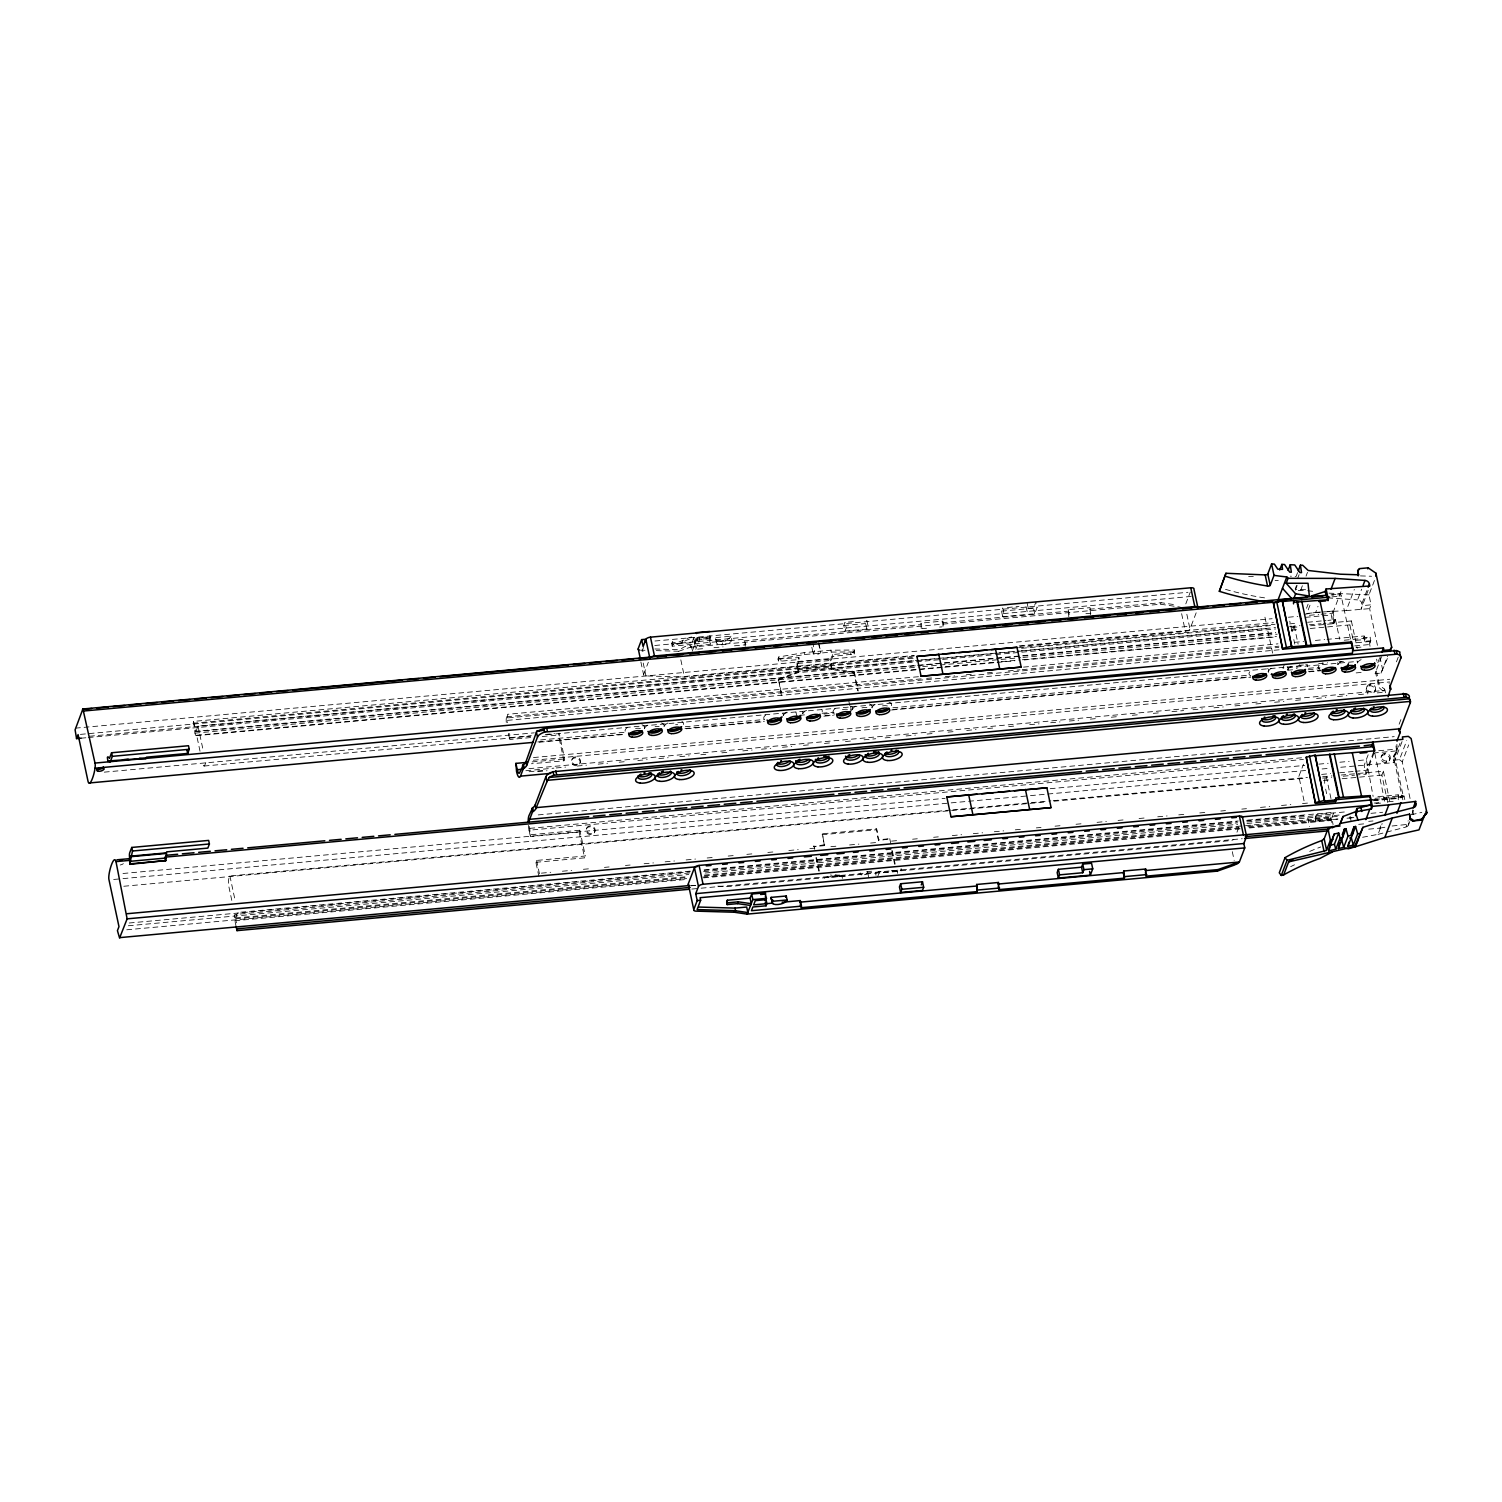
<?xml version="1.0" encoding="UTF-8"?>
<svg xmlns="http://www.w3.org/2000/svg" width="1502" height="1502" viewBox="0 0 1502 1502"><rect width="100%" height="100%" fill="white"/><g stroke="black" fill="none" stroke-linecap="round" stroke-linejoin="round"><path stroke-width="0.75" stroke-dasharray="5 3.75" d="M690.169 871.122L237.691 912.484L235.57 918.097L236.452 922.829M918.473 676.707L507.582 714.295L507.3 722.706M1340.91 591.694L1332.668 613.492L1333.945 623.649L1310.589 625.771M1370.951 640.753L1364.454 641.354L1363.703 637.787L1370.199 637.186L1370.725 644.433L1354.391 645.935M1247.599 820.148L1333.907 812.263L1331.767 818.027L1333.081 824.579M1408.463 824.973L1409.777 821.556M200.029 751.244L196.631 735.248A4.713 1.145 84.8 0 1 194.96 733.145L193.551 721.392L914.267 655.492M195.917 731.568L198.001 726.086L918.698 660.204M205.774 762.64L204.76 765.344A6.271 1.521 84.8 0 1 202.47 762.678M950.616 810.047L229.9 875.948L228.867 878.632A6.271 1.521 84.8 0 0 228.961 887.062L231.871 900.787M506.287 722.406A6.271 1.521 84.8 0 1 506.625 716.792L507.582 714.295M530.619 737.576L509.741 739.491L509.572 733.558M563.963 760.782L558.481 735.041L559.195 733.183L564.677 758.923L563.963 760.782L531.464 763.748M531.107 834.699L579.847 830.231L579.134 832.089L530.394 836.558L529.755 828.353A6.721 1.633 84.8 0 1 529.417 826.363M538.918 876.567L535.876 862.298L536.59 860.439L585.329 855.99L579.847 830.231M643.494 647.456L642.086 651.173L646.611 651.305M643.682 674.379L648.32 662.251M535.876 862.298L584.616 857.849L585.329 855.99M671.657 643.626L672.352 641.842C679.655 646.498 696.121 628.362 695.633 642.33L672.896 644.414L672.201 646.198L694.957 644.114C695.426 630.164 678.979 648.301 671.657 643.626L672.201 646.198M656.243 650.629L678.81 651.267C680.387 647.963 693.004 641.354 691.859 649.371M682.077 642.668L682.772 640.885M678.81 651.267L690.282 647.212L694.262 636.792M702.617 648.714L695.802 649.333L694.619 643.795L696.027 640.096L709.226 638.876L710.033 636.773L696.834 637.975L698.017 643.532L699.65 639.27L698.862 635.571M692.234 651.211L694.957 644.114M695.633 642.33L697.21 638.237L696.027 632.68M695.802 649.333L697.21 645.635L696.027 640.096M697.21 645.635L710.408 644.433L711.216 642.312L709.695 634.595M745.217 646.367L744.654 639.214L694.619 643.795M777.998 659.021L798.933 657.594L799.327 659.491L781.171 661.143L778.393 660.899L777.998 659.021L778.787 656.956L804.152 652.638L830.831 650.197L854.619 650.028L854.225 653.971L832.915 656.412L831.395 660.392A4.149 0.995 84.8 0 0 831.451 665.949L831.62 669.517L853.925 673.121L857.68 690.826M778.393 660.899L778.787 656.956M781.397 695.539L778.468 679.073L798.407 671.601L797.862 669.028A4.149 0.995 84.8 0 1 797.806 663.452L799.327 659.491M778.092 680.049L798.031 672.577L797.487 670.005A6.271 1.521 84.8 0 1 797.412 661.575L798.933 657.594M798.031 672.577L798.407 671.601M831.62 669.517L831.075 666.944A6.271 1.521 84.8 0 1 830.981 658.496L832.502 654.534L850.658 652.863L853.831 652.075L854.619 650.028M866.804 629.094L865.621 623.555L866.842 620.382L868.025 625.921L866.804 629.094L844.969 631.103L843.786 625.545L845.006 622.372L855.915 621.377M844.969 631.103L846.189 627.93L845.006 622.372M853.925 673.121L854.3 672.145L831.995 668.521M824.767 844.668L813.558 846.64L824.391 845.645L822.439 833.779L876.605 828.822L878.557 840.707L889.766 838.736L878.933 839.712M824.391 845.645L822.439 833.779M921.195 628.399L921.008 623.105L942.787 621.115L943.969 626.672L939.614 627.066M835.206 874.727L841.89 875.816L841.514 876.793L830.362 874.99M942.974 626.409L942.787 621.115M878.557 840.707L876.605 828.822M879.459 871.254L875.103 873.732L881.073 871.479M877.525 877.074L879.045 873.113L897.182 871.442L900.355 870.653L901.144 868.607L901.557 870.484L888.583 870.578M1002.698 616.684L1001.534 611.126L1002.735 607.953L1003.918 613.492L1002.698 616.684L1034.709 613.755L1037.093 607.484L1035.911 601.927L1033.526 608.197L1034.709 613.755M1027.086 602.734L1028.269 608.291L1027.086 611.389L1025.904 605.832M1068.804 616.778L1068.222 609.643L1090.001 607.653L1091.184 613.21L1082.473 613.999M1090.565 614.787L1090.001 607.653M690.282 647.212L1160.52 604.217L1161.102 602.696L1176.216 604.912M1185.791 603.879L1190.297 592.07M1019.952 646.348L1185.36 631.234A4.037 1.727 -12 0 0 1189.978 629.019L1196.381 612.272M1297.559 572.656L1296.132 576.411L1290.425 576.186M1297.653 578.439L1299.099 574.665M1295.156 589.084L1296.526 585.536M1297.165 585.48L1295.156 590.718L1305.369 590.474M1300.826 590.004L1302.365 585.742M1306.045 576.13L1307.491 572.356M1292.133 631.347L1294.217 625.865L1289.561 626.296M1284.435 664.335L1282.933 668.24L1357.677 661.406M1306.533 608.272L1308.092 604.179M1309.988 605.212L1306.834 613.454L1319.789 612.272M1304.205 614.374L1315.696 612.384L1318.005 606.301M1236.972 832.202L1239.375 825.931M1332.762 610.995L1334.583 619.8L1333.081 623.705L1331.241 614.994L1332.725 611.089L1321.929 612.065M1333.945 623.649L1335.485 619.631L1327.824 620.42M1315.696 612.384L1346.224 610.601L1354.316 589.441M1374.443 580.504L1368.96 594.848L1371.082 604.837L1362.427 605.625L1361.957 603.466A4.487 3.905 20.9 0 0 1357.545 599.899L1361.638 589.178M1352.814 638.557L1349.904 624.87L1351.387 620.946L1323.356 623.518M1361.957 603.466L1367.533 588.859M1368.172 590.286L1360.962 609.437L1362.464 605.513M1298.854 776.384L1303.492 764.218M1377.447 645.316L1369.636 608.629L1371.082 604.837M1363.703 637.787L1364.398 635.947L1327.055 639.364M1364.454 641.354L1364.398 635.947M1370.031 646.292A6.271 1.521 84.8 0 1 1369.937 637.862L1370.199 637.186M1337.982 819.041L1315.47 821.087L1314.926 818.459L1316.409 814.553L1346.768 811.775M1315.47 821.087L1316.409 814.553M1366.369 688.292L1366.97 686.733M1377.803 662.739L1379.418 658.514M1369.786 685.776L1370.368 684.217M1381.54 656.712L1375.081 673.647L1381.033 673.103L1387.66 657.82M1381.033 673.103L1387.51 656.167M1374.856 691.183L1375.457 689.625M1377.221 692.891L1384.224 692.253L1378.761 687.315L1379.474 685.456L1376.076 669.517M1383.962 691.033L1384.675 689.174L1379.474 685.456M1396.447 661.856L1398.944 655.341M1368.172 754.774L1364.135 765.363L1365.994 774.112L1356.869 774.957M1373.635 751.939L1366.613 770.282L1355.367 771.315M1365.994 774.112L1374.874 750.85M1381.051 757.215L1381.652 755.675M1384.45 754.699L1385.051 753.159M1400.915 719.552L1398.418 726.104A11.209 4.806 -12 0 0 1398.268 726.63M1386.139 762.622L1386.722 761.082M1387.717 802.5L1381.878 775.088L1383.38 771.164L1341.324 775.013M1389.538 760.106L1390.139 758.566M1402.906 799.834A6.271 1.521 84.8 0 1 1402.248 797.618L1393.499 756.595L1397.423 749.029A6.721 1.633 84.8 0 1 1396.86 743.922M1340.76 767.259L1394.025 762.622L1393.499 760.181L1399.977 743.265M1393.499 756.595L1397.667 750.249M1394.025 762.622L1402.098 741.462M1393.499 760.181L1399.47 759.637L1406.736 740.599M1410.059 798.482L1402.248 761.814L1408.707 744.879M1368.697 829.16L1379.925 828.128L1381.54 823.903M1362.614 837.271L1378.029 834.361L1382.159 823.547M1398.231 794.802L1398.287 800.209L1398.231 794.802L1374.874 796.942M1394.213 754.736L1403.45 796.942L1404.013 796.041L1397.517 796.642M1386.609 832.108L1405.91 827.058L1408.2 820.674M1412.011 814.084L1413.495 810.179M1403.694 796.849L1373.203 799.74M1350.486 639.045L1340.929 594.679L1331.917 595.13M1378.029 834.361L1384.468 832.671M1411.279 814.722L1421.831 812.375M1379.925 828.128L1386.008 827.058M779.181 658.834L804.546 654.534L831.226 652.093L855.013 651.906M839.562 875.065L825.725 877.412L824.936 879.477L824.542 877.6L845.457 876.173M1007.373 607.521L1018.957 606.47M654.947 641.016L1187.969 592.295M697.21 638.237L710.972 636.979L710.484 638.294L699.65 639.27M1028.269 608.291L1037.093 607.484M843.786 625.545L865.621 623.555M1001.534 611.126L1033.526 608.197M715.834 637.599L730.948 636.21L731.793 640.171A7.848 3.361 -12 0 1 722.762 644.733A7.848 3.361 -12 0 1 716.679 641.561L715.834 637.599A7.848 3.361 -12 0 0 721.918 640.772L722.762 644.733M654.778 645.485L1191.236 596.425M716.679 641.561L731.793 640.171M744.034 640.828L920.407 624.701M942.186 622.71L1067.622 611.239M1089.382 609.249L1161.102 602.696M713.994 647.681L723.082 646.855M734.459 645.804L745.837 644.771L744.654 639.214M926.546 628.249L922.19 628.662L921.008 623.105M1330.979 594.83L1340.31 593.966M1331.992 596.876L1341.324 596.012M1346.224 610.601L1369.636 608.629M797.412 661.575L830.981 658.496M75.363 728.151L1272.119 618.711M1288.434 617.228L1297.766 616.364M1309.444 615.313L1318.775 614.449M1321.103 614.243L1332.762 613.173M797.806 663.452L831.395 660.392M1305.351 617.36L1331.241 614.994M1019.22 645.898L1273.452 622.654M640.885 661.988L643.626 674.849A4.037 1.727 -12 0 0 645.954 675.919L684.48 677.027L915.131 655.942M192.838 723.251L913.554 657.35M1018.506 647.756L1275.067 624.288M80.413 734.384L914.155 658.158M1021.585 648.32L1273.79 625.264M1289.58 623.912L1297.09 623.142M1307.585 622.279L1325.984 620.495M797.862 669.028L831.451 665.949M797.487 670.005L831.075 666.944M921.045 659.979L1018.994 651.023M1021.322 650.817L1275.555 627.573M89.482 736.243L1014.958 651.624M1017.305 651.399L1267.369 628.531L1272.72 653.67M1290.669 626.503L1300 625.658M1309.35 624.794L1321.028 623.724M81.221 738.177L85.877 737.764M88.205 737.538L914.042 662.044M916.37 661.819L993.348 654.778M995.695 654.572L1275.63 628.981M1291.964 627.479L1299.343 626.803M1291.513 630.202L1298.517 629.563M1310.195 628.493L1349.904 624.87M193.551 721.392L195.673 731.286L942.017 663.058M944.364 662.833L1275.555 632.549M195.842 731.643L942.261 663.34M944.533 663.189L1275.799 632.83M194.96 733.145L920.332 666.832M922.66 666.606L1020.609 657.651M1022.956 657.444L1277.188 634.201M196.631 735.248L942.993 667.001M945.321 666.775L998.961 661.875M1001.29 661.669L1019.952 659.96M1022.299 659.753L1276.512 636.51M196.161 735.68L942.524 667.432M944.852 667.207L1014.826 660.824M1024.157 659.96L1276.043 636.923M1023.538 667.113L1278.014 643.832M1294.367 642.349L1303.698 641.485M1315.377 640.434L1324.708 639.57M506.625 716.792L924.274 678.604M926.621 678.397L933.606 677.759M945.284 676.689L954.615 675.844M966.274 674.773L973.277 674.135M987.283 672.84L994.286 672.201M1008.274 670.925L1019.952 669.854M1022.28 669.648L1278.953 646.179M1344.271 640.209L1369.937 637.862M508.333 717.843L1278.784 647.4M1355.818 640.359L1365.168 639.514M507.376 720.359L1279.704 649.746M1356.7 642.706L1370.706 641.429M1356.006 647.569L1363.027 646.93M104.276 772.141L534.299 732.826M1298.423 665.461L1307.435 664.635M1318.681 663.621L1327.674 662.795M1338.92 661.762L1343.426 661.349M510.436 737.632L531.332 735.717M545.264 734.459L554.538 733.596M204.122 766.039L530.657 736.187M546.991 734.703L1298.01 666.024M542.222 736.524L558.481 735.041M1288.003 670.192L1292.565 669.779M1308.561 668.315L1319.976 667.263M799.533 715.327L806.292 714.708M822.101 713.262L833.385 712.23M540.607 739.96L624.588 732.281M685.25 726.743L764.556 719.477M823.978 714.032L834.549 713.093M892.864 707.761L1249.795 675.111M1308.111 669.779L1319.77 668.709M537.847 741.95L624.269 734.046M684.987 728.508L764.405 721.242M825.124 715.684L834.474 714.839M892.864 709.488L1250.19 676.82M1308.58 671.488L1320.258 670.418M539.274 742.213L625.602 734.328M686.245 728.77L763.223 721.749M823.885 716.191L833.216 715.346M891.531 710.014L1250.791 677.158M1309.124 671.826L1320.784 670.756M1356.156 672.896L1363.065 672.258M533.473 757.552L1389.801 679.261M533.285 760.237L1389.613 681.946M532.177 761.908L564.677 758.923M528.929 768.667L1384.938 690.394A6.721 1.633 84.8 0 0 1385.633 692.76M525.888 770.733L553.881 768.16M556.209 767.954L565.541 767.109M577.2 766.039L586.531 765.175M598.19 764.124L607.521 763.26M619.2 762.19L626.184 761.552M637.843 760.5L647.174 759.637M658.834 758.566L668.165 757.721M679.843 756.651L689.155 755.806M700.833 754.736L707.817 754.098M721.824 752.821L728.808 752.183M742.814 750.887L752.145 750.042M761.476 749.198L770.789 748.334M782.467 747.264L791.798 746.419M803.457 745.349L810.442 744.71M824.448 743.434L831.432 742.795M845.438 741.519L852.441 740.88M864.101 739.81L875.76 738.74M885.091 737.895L892.075 737.238M906.082 735.961L915.413 735.116M927.072 734.046L934.075 733.408M948.062 732.131L955.065 731.493M966.725 730.423L976.056 729.578M987.715 728.508L994.718 727.869M1008.706 726.592L1015.709 725.935M1029.696 724.659L1039.027 723.814M1050.687 722.744L1060.018 721.899M1069.349 721.035L1078.68 720.19M1090.339 719.12L1097.342 718.482M1111.33 717.205L1118.333 716.567M1132.32 715.271L1139.323 714.633M1153.311 713.356L1160.314 712.718M1171.973 711.648L1183.632 710.596M1192.963 709.733L1202.295 708.888M1213.954 707.817L1223.285 706.954M1234.944 705.902L1241.947 705.264M1255.935 703.969L1262.938 703.33M1274.597 702.279L1283.928 701.415M1295.588 700.345L1302.591 699.707M1316.578 698.43L1325.909 697.585M1337.569 696.515L1346.9 695.651M1358.559 694.6L1367.89 693.736M529.042 771.728L545.376 770.226M537.697 771.634L547.028 770.77M538.242 814.91L1394.232 736.637M529.755 828.353L1304.111 757.552M1378.761 750.737L1397.423 749.029M528.328 825.349A10.758 2.61 84.8 0 0 529.042 830.212L1303.417 759.411M1373.391 753.009L1396.71 750.887L1396.973 752.108M122.976 873.488L945.096 798.313M1050.198 788.7L1304.787 765.419M1318.794 764.142L1328.143 763.298M1339.822 762.227L1349.153 761.364M1358.503 760.519L1366.369 759.787L1373.128 796.417M113.683 879.459L120.686 878.82M123.014 878.614L948.832 803.101M951.179 802.875L1028.157 795.853M1030.485 795.628L1305.764 770.47M1322.098 768.968L1329.101 768.329M1321.629 774.412L1330.622 773.586M1339.615 772.76L1353.114 771.521M952.944 809.822L1050.893 800.866M1053.24 800.66L1307.472 777.416M123.802 886.255L1044.603 802.049M1053.953 801.204L1306.214 778.13M1322.642 776.722L1331.992 775.877M1322.624 778.092L1331.748 777.247M1343.163 776.215L1354.579 775.163M1323.487 780.42L1330.49 779.782M1342.168 778.712L1381.878 775.088M822.082 834.755L876.229 829.799M541.396 873.15L550.746 872.287M562.405 871.216L571.755 870.371M583.414 869.301L590.436 868.663M604.442 867.386L609.099 866.954M625.452 865.452L630.108 865.039M644.133 863.744L653.464 862.899M665.142 861.829L674.473 860.984M686.151 859.914L695.482 859.05M707.16 857.98L714.163 857.342M728.17 856.065L735.173 855.427M746.851 854.356L753.854 853.718M767.86 852.441L774.863 851.803M788.869 850.507L798.219 849.663M809.878 848.592L816.9 847.954M830.906 846.677L837.909 846.039M849.569 844.969L858.919 844.105M870.597 843.054L877.6 842.397M891.606 841.12L898.609 840.482M912.615 839.205L917.29 838.773M933.624 837.29L938.299 836.858M952.306 835.581L961.637 834.718M973.315 833.648L982.646 832.803M994.324 831.732L1003.674 830.869M1015.333 829.817L1022.336 829.16M1036.342 827.884L1041.017 827.471M1055.024 826.175L1062.027 825.537M1076.033 824.26L1083.036 823.622M1097.061 822.345L1106.392 821.481M1118.07 820.411L1125.073 819.773M1139.079 818.496L1146.082 817.858M1157.76 816.788L1167.092 815.943M1178.77 814.873L1185.773 814.234M1199.779 812.939L1206.782 812.3M1220.788 811.024L1225.463 810.592M1241.797 809.109L1246.472 808.677M1260.478 807.4L1269.81 806.536M1281.488 805.466L1290.838 804.621M1302.497 803.551L1309.5 802.913M1374.95 798.332L1402.943 795.76M1374.217 800.19L1402.248 797.618M1373.297 800.716L1398.982 798.369M1374.199 803.063L1378.855 802.631M1388.186 801.786L1395.189 801.129M1375.888 803.551L1380.563 803.119M704.156 869.827L1238.268 820.993M129.247 922.998L690.15 871.723M704.156 870.447L1237.028 821.725M1246.36 820.862L1307.134 815.304M689.606 872.925L234.8 914.511A4.713 1.145 84.8 0 0 234.894 920.726L236.152 926.678M703.612 871.648L1237.723 822.814M1247.054 821.951L1331.016 814.272A4.713 1.145 84.8 0 0 1331.11 820.505L1332.8 828.428M128.308 925.776L688.817 874.521M705.151 873.038L1237.629 824.354M1246.979 823.49L1340.291 814.966M1314.926 818.459L1340.61 816.112M1370.969 813.333L1382.647 812.263M235.589 917.966L688.066 876.586M704.4 875.103L1243.187 825.837M1245.515 825.631L1331.805 817.745M235.607 918.867L688.085 877.506M704.4 876.004L1238.53 827.17M1247.862 826.325L1331.823 818.646M1346.975 818.215L1353.734 817.595M126.769 929.794L686.639 878.595M702.974 877.112L1239.525 828.053M1248.857 827.189L1337.512 819.097M1349.171 818.027L1353.846 817.595M234.894 920.726L687.372 879.365M703.706 877.863L1240.145 828.822M1249.476 827.959L1331.11 820.505M1368.697 821.35L1373.016 820.956M1358.69 824.354L1365.693 823.716M691.127 885.786L695.783 885.354M866.654 871.686L873.319 871.066M691.821 889.053L698.805 888.414M701.152 888.189L1242.248 838.717M1392.091 826.006L1406.754 824.485M654.891 648.977L679.411 649.69M640.472 650.159L644.978 650.291M690.544 885.373L695.069 885.504M717.749 886.161L729.09 886.499L1229.969 840.688A4.037 1.727 -12 0 0 1233.818 839.374M1360.437 575.904L1371.551 576.261M1368.96 594.848L1328.35 593.121M1248.65 576.392L1253.306 576.58M1275.085 580.504L1278.277 580.636M1327.693 597.871L1357.545 599.899M1307.66 590.737L1314.55 591.544M1160.52 604.217L1180.234 607.108M1399.47 759.637L1402.248 761.814M1291.983 631.347L1289.767 621.152M1379.887 656.768L1382.816 670.53M1412.5 809.935L1413.476 814.516M1384.675 689.174L1384.938 690.394M1404.013 796.041L1404.783 799.608M1375.363 671.375L1378.761 687.315M1351.387 620.946L1357.226 648.357M1383.38 771.164L1389.688 800.866M1374.837 753.46L1384.788 801.636M1335.485 619.631L1339.653 639.214M1350.073 816.281L1351.462 822.833M1294.217 625.865L1298.103 644.133M1330.979 798.557L1326.116 775.708L1325.102 778.412A6.271 1.521 84.8 0 0 1324.858 784.983M1293.823 639.589L1294.799 644.151M1325.665 789.132L1326.623 793.694M1264.947 617.191L1266.806 625.902M1299.361 778.768L1304.694 803.889M1307.698 817.933L1309.556 826.663M1186.843 614.262L1189.978 629.019M1181.623 613.68L1185.36 631.234M1232.297 851.672L1234.175 860.439M1068.222 609.643L1069.405 615.2M853.831 652.075L854.225 653.971M850.658 652.863L851.052 654.759M897.182 871.442L897.595 873.338M854.3 672.145L858.299 690.958M889.766 838.736L890.968 844.368M892.301 850.639L895.417 865.265M891.737 850.77L895.042 866.26M850.507 706.222L851.427 710.577M848.743 700.664L850.601 709.376M832.502 654.534L832.915 656.412M830.831 650.197L831.226 652.093M875.478 872.756L876.023 875.328M818.965 643.851L820.787 652.375M867.724 872.831L869.076 879.214M818.421 642.706L820.223 651.23A3.924 1.69 -12 0 1 819.153 653.764A3.924 1.69 -12 0 1 813.859 654.252A3.924 1.69 -12 0 1 814.704 651.737L812.901 643.213M811.812 647.212L813.183 653.595M804.152 652.638L804.546 654.534M841.89 875.816L842.434 878.388M795.966 712.155L796.905 716.51M780.777 659.265L781.171 661.143M778.468 679.073L782.035 695.802M813.934 845.664L814.741 849.419M816.468 857.567L819.585 872.211M815.924 857.698L819.21 873.188M715.609 638.744L716.454 642.706M709.226 638.876L710.408 644.433M680.819 659.829L684.48 677.027M672.352 641.842L672.896 644.414M643.213 663.039L645.954 675.919M579.134 832.089L584.616 857.849M536.59 860.439L539.631 874.708M508.427 733.389L509.741 739.491M529.042 830.212L530.394 836.558M198.001 726.086L203.352 751.225M229.9 875.948L235.251 901.069M1300.976 665.104A6.271 1.521 84.8 0 1 1299.343 664.654M730.948 636.21A7.848 3.361 -12 0 1 721.918 640.772M681.908 721.542A9.97 4.281 -12 0 1 683.485 724.527M664.203 726.292A9.97 4.281 -12 0 1 668.277 722.8M675.637 724.734A7.059 3.023 -12 0 1 677.684 724.715M850.883 706.09A9.97 4.281 -12 0 1 852.085 709.808M833.441 712.83A9.97 4.281 -12 0 1 836.07 707.986M842.453 709.639A7.059 3.023 -12 0 1 849.081 709.808M1267.613 668.521A9.97 4.281 -12 0 1 1268.045 671.788M1250.734 675.806A9.97 4.281 -12 0 1 1252.011 669.948M1287.12 666.738A9.97 4.281 -12 0 1 1287.533 670.005M1268.57 672.408A9.97 4.281 -12 0 1 1271.518 668.165M1287.984 669.948A9.97 4.281 -12 0 1 1291.007 666.381M1305.839 664.504A9.97 4.281 -12 0 1 1307.585 666.775M1296.339 668.334A7.059 3.023 -12 0 1 1297.409 668.052M1337.493 662.72A9.97 4.281 -12 0 1 1337.756 664.71M1320.051 669.46A9.97 4.281 -12 0 1 1322.53 662.964M1357.001 660.936A9.97 4.281 -12 0 1 1357.245 662.926M1337.982 664.691A9.97 4.281 -12 0 1 1343.37 660.617M1376.489 659.153A9.97 4.281 -12 0 1 1376.752 661.143M1357.47 662.908A9.97 4.281 -12 0 1 1362.858 658.834M1368.153 692.816A4.487 3.905 20.9 0 1 1367.102 687.052A4.487 3.905 20.9 0 1 1373.466 686.94A4.487 3.905 20.9 0 1 1373.842 692.704M641.936 724.753A9.97 4.281 -12 0 1 644.095 728.827M625.151 731.23A9.97 4.281 -12 0 1 629.282 726.367M802.387 711.648A9.97 4.281 -12 0 1 802.65 713.638M783.368 715.403A9.97 4.281 -12 0 1 788.757 711.328M661.443 722.969A9.97 4.281 -12 0 1 663.997 726.311M644.565 728.789A9.97 4.281 -12 0 1 648.77 724.584M782.899 713.431A9.97 4.281 -12 0 1 783.143 715.421M764.124 719.176A9.97 4.281 -12 0 1 767.935 713.675M888.921 702.166A9.97 4.281 -12 0 1 891.08 706.24M872.024 707.986A9.97 4.281 -12 0 1 876.248 703.781M869.414 703.95A9.97 4.281 -12 0 1 871.573 708.024M852.535 709.77A9.97 4.281 -12 0 1 855.558 706.203M821.894 709.864A9.97 4.281 -12 0 1 822.138 711.854M802.857 713.619A9.97 4.281 -12 0 1 808.245 709.545M861.941 707.855A7.059 3.023 -12 0 1 867.893 707.761M655.06 726.668A7.059 3.023 -12 0 1 659.096 726.592M635.553 728.451A7.059 3.023 -12 0 1 640.415 728.564M882.538 705.865A7.059 3.023 -12 0 1 887.4 705.978M1389.087 683.448A11.209 4.806 -12 0 1 1389.237 682.922M1264.571 597.852A255.866 222.69 20.9 0 1 1224.75 589.122M1305.576 589.704A260.071 226.351 20.9 0 1 1296.339 589.366M867.443 871.855A3.924 1.69 -12 0 1 863.838 874.896M861.604 874.934A3.924 1.69 -12 0 1 860.515 872.962M1396.71 750.887A10.758 2.61 84.8 0 1 1395.827 742.701M1309.706 851.427A255.866 222.69 20.9 0 1 1320.727 846.959M1408.669 822.833A4.487 3.905 20.9 0 1 1405.91 827.058M1290.631 866.692A260.071 226.351 20.9 0 1 1294.499 864.777M123.333 863.612A3.586 1.54 -12 0 1 120.16 864.983M1367.59 690.169A4.487 3.905 20.9 0 0 1375.212 690.188A4.487 3.905 20.9 0 0 1370.819 684.199A4.487 3.905 20.9 0 0 1367.59 690.169M572.506 762.866A4.487 3.905 20.9 0 0 580.129 762.885A4.487 3.905 20.9 0 0 575.735 756.895A4.487 3.905 20.9 0 0 572.506 762.866M572.168 763.786A4.487 3.905 20.9 0 0 579.772 763.823A4.487 3.905 20.9 0 0 575.397 757.834A4.487 3.905 20.9 0 0 572.168 763.786M1382.272 759.092A4.487 3.905 20.9 0 0 1389.894 759.13A4.487 3.905 20.9 0 0 1385.501 753.14A4.487 3.905 20.9 0 0 1382.272 759.092M1381.69 760.632A4.487 3.905 20.9 0 0 1389.294 760.669A4.487 3.905 20.9 0 0 1384.919 754.68A4.487 3.905 20.9 0 0 1381.69 760.632M587.188 831.789A4.487 3.905 20.9 0 0 594.811 831.826A4.487 3.905 20.9 0 0 590.417 825.837A4.487 3.905 20.9 0 0 587.188 831.789M586.831 832.709A4.487 3.905 20.9 0 0 594.454 832.746A4.487 3.905 20.9 0 0 590.061 826.757A4.487 3.905 20.9 0 0 586.831 832.709"/><path stroke-width="1.5" d="M129.829 864.345L130.017 863.838A5.163 1.239 84.8 0 0 130.374 861.303L132.495 851.014L131.744 847.447L208.647 840.407L209.416 843.974L207.839 848.104L166.666 851.859L166.121 858.017A5.163 1.239 84.8 0 1 165.764 860.571L129.829 864.345L129.416 855.126A5.163 1.239 84.8 0 1 129.773 852.592L131.744 847.447M1355.536 815.624L1357.095 811.549L1371.42 808.921L1370.106 795.609L1339.164 797.562L1335.729 798.182L1335.597 801.542L1315.452 803.401L1306.233 757.215L1315.151 755.13L1324.539 801.017L1336.104 799.946L1335.729 798.182M1338.695 833.009L1334.414 844.255L1329.89 845.307L1334.189 834.061L1338.695 833.009L1340.084 837.928L1335.785 849.193L1328.726 850.827L1329.495 847.147M1328.726 850.827L1334.189 834.061M1342.244 834.68L1344.384 829.066L1345.961 828.691L1348.026 836.088L1343.727 847.335L1338.338 848.592L1339.653 842.378M1344.384 829.066L1342.638 837.346L1340.084 837.928M1351.143 834.323L1353.997 826.832L1355.574 826.457L1357.639 833.854L1353.34 845.1L1347.951 846.358L1348.834 842.228M1353.997 826.832L1352.251 835.112L1348.026 836.088M1264.778 601.607A260.071 226.351 20.9 0 1 1219.324 591.319L1225.951 573.276L1265.172 574.909A2.253 1.033 -2.9 0 0 1267.801 573.971L1271.593 563.963L1274.353 564.076L1277.789 569.183L1282.577 569.371L1281.844 564.395L1284.548 564.508L1289.692 572.149L1291.363 572.224L1290.256 564.733L1294.724 564.921L1299.868 572.581L1301.539 572.637L1300.432 565.165L1302.685 565.259L1308.204 570.478L1340.366 574.196L1358.597 574.797L1357.677 570.497L1359.498 568.62L1368.153 567.831L1375.926 573.182L1391.697 647.249L1390.082 651.474M1219.324 591.319L1225.951 573.276M76.546 738.608L78.085 734.591L88.036 781.34C89.951 789.733 96.616 768.273 95.001 763.072L82.91 708.944L75.1 729.822L76.546 738.608L81.221 738.177M127.126 918.848L115.992 861.622C114.002 853.23 107.431 874.69 109.008 879.89L118.977 926.64L117.438 930.639L119.578 938.037L127.126 918.848L696.966 866.729M1335.597 801.542L1336.104 799.946M1225.106 576.167A260.071 226.351 20.9 0 0 1267.538 586.024L1267.988 586.08A2.253 1.089 4.9 0 0 1269.603 585.855A2.178 1.051 4.6 0 0 1270.223 585.348L1274.015 575.341L1271.593 563.963M1332.105 852.178A307.628 282.188 -33.9 0 0 1320.051 858.393A255.866 222.69 20.9 0 0 1283.666 874.896L1281.281 875.441L1279.272 872.812L1285.036 857.661A260.071 226.351 20.9 0 1 1321.741 840.576L1324.182 838.811L1327.975 828.822A260.071 226.351 20.9 0 1 1339.615 824.973L1343.051 816.487L1355.273 811.85L1357.996 820.205M1281.281 875.441L1287.064 860.308L1326.397 850.507L1330.397 840.181L1327.975 828.822M146.126 758.21L108.163 760.97L109.571 761.946A5.163 1.239 84.8 0 0 110.378 761.476L112.35 756.332L111.58 752.765L188.501 745.724L189.252 749.291L187.675 753.422L146.52 757.177L146.126 758.21A5.163 1.239 84.8 0 1 145.319 758.679L139.404 758.172M111.58 752.765L109.59 757.984M689.474 889.259L236.997 930.639L237.71 928.78L690.188 887.4M527.521 762.321L515.918 763.392L516.557 771.577A10.758 2.61 84.8 0 0 520.481 776.14L550.802 773.361M541.978 730.31L537.322 730.742A11.209 4.806 -12 0 0 536.439 732.112L525.907 761.852A11.209 4.806 -12 0 1 523.466 764.574L519.73 772.572A6.721 1.633 84.8 0 1 517.27 769.719L515.918 763.392M520.481 776.14L523.278 768.78L522.527 765.213M523.278 768.78L524.236 768.123A11.209 4.806 -12 0 0 526.658 765.419L537.491 737.05L536.439 732.112M1409.252 697.735A11.209 4.806 -12 0 0 1405.534 693.774L553.055 771.709A11.209 4.806 -12 0 0 545.921 776.665L535.106 805.034A11.209 4.806 -12 0 1 532.666 807.757L528.911 815.755A10.758 2.61 84.8 0 0 528.178 822.045M529.211 822.27A6.721 1.633 84.8 0 1 529.68 819.322L532.478 811.962L531.727 808.395M532.478 811.962L533.417 811.305A11.209 4.806 -12 0 0 535.857 808.602L536.233 807.625L1400.352 728.77L1410.303 702.692A11.209 4.806 -12 0 0 1410.453 701.396A13.875 11.077 -24.5 0 0 1409.496 698.805A11.209 4.806 -12 0 0 1406.304 697.322L553.806 775.276A11.209 4.806 -12 0 0 549.206 777.473A13.875 11.077 -24.5 0 0 547.855 780.27A11.209 4.806 -12 0 0 546.991 781.622L536.233 807.625M645.635 641.88L645.09 639.308L641.636 639.608L638.2 648.639L640.49 659.359M1197.976 608.085L1193.959 589.272A4.037 1.727 -12 0 0 1190.767 587.77L650.46 637.167A4.037 1.727 -12 0 0 645.86 639.383L643.119 646.555L641.636 639.608M694.468 867.668L688.273 883.852L693.755 909.592L697.21 900.58L695.726 893.652L698.468 886.48L694.468 867.668A4.037 1.727 -12 0 1 699.068 865.452L1239.375 816.055A4.037 1.727 -12 0 1 1242.567 817.539L1246.566 836.37L1243.844 843.523L1244.764 847.898L1239.507 861.66A4.037 1.727 -12 0 1 1239.319 861.998L1239.112 862.279A4.112 1.446 -27.5 0 1 1236.108 864.401M1244.764 847.898L700.101 897.689L700.645 900.261L697.097 909.574L734.966 910.663L747.883 912.578L746.701 907.039L735.004 908.109L698.805 907.058M773.004 903.077L753.666 904.88L755.299 900.637L766.114 899.642L765.438 892.789L751.657 894.047L750.099 898.14L727.362 900.224L726.668 902.026L727.212 904.598L737.651 903.641L750.606 905.481M727.212 904.598L727.362 900.224M693.717 910.081A4.037 1.727 -12 0 0 696.027 911.132L734.365 912.24L734.966 910.663M737.651 903.641L738.327 901.838L751.282 903.697L750.099 898.14M734.365 912.24L747.114 914.117L752.84 899.604L751.657 894.047M765.438 892.789L764.95 894.103L760.613 894.497M764.875 900.242L765.682 898.14M782.11 902.251L800.303 900.58L801.467 906.138L751.451 910.7L752.859 907.001L766.058 905.8L766.865 903.678L765.344 895.943M800.472 905.894L800.303 900.58M801.467 906.138L800.866 907.734L977.239 891.606L976.657 884.471L998.436 882.481L998.999 889.616L1124.435 878.144L1123.871 871.01L1145.65 869.02L1146.214 876.154L1217.934 869.602L1239.319 861.998L1145.031 870.616L1145.65 869.02M900.656 883.739L899.435 886.912L900.618 892.47L922.453 890.461L923.674 887.288L922.491 881.749L900.656 883.739L901.82 889.278L900.618 892.47M921.27 884.922L922.491 881.749M977.239 891.606L976.657 884.471M998.436 882.481L997.816 884.077L1123.271 872.606L1123.871 871.01M1081.553 867.198L1058.384 869.32L1057.164 872.493L1058.347 878.032L1090.358 875.122L1092.743 868.851L1091.56 863.293L1082.717 864.101L1081.553 867.198L1082.717 872.737L1059.567 874.859L1058.347 878.032M1082.717 872.737L1083.9 869.658L1082.717 864.101M1279.685 570.009L1281.844 564.395M1288.096 570.366L1290.256 564.733M1277.789 600.575L1286.801 576.937A260.071 226.351 20.9 0 1 1274.015 575.341M1286.181 583.245L1308.035 583.283L1309.331 596.087L1295.625 593.797L1286.181 583.245L1288.059 578.326L1286.801 576.937M1391.697 647.249L1389.932 649.822L1383.962 650.366L1383.455 647.944L1353.546 650.666L1351.687 641.917L1291.72 646.818L1282.314 600.931L1273.414 603.015L1282.633 649.202L1350.429 642.987M1298.272 570.798L1300.432 565.165M1293.992 598.078L1295.625 593.797M1291.72 646.818L1282.314 600.931M747.114 914.117L1217.333 871.122L1217.934 869.602M1328.012 600.706L1325.139 591.525L1326.116 588.972L1369.824 585.987L1369.392 583.996A4.487 3.905 20.9 0 0 1364.98 580.429L1335.128 578.401L1288.059 578.326M1330.997 589.216L1335.128 578.401M1357.677 570.497L1358.202 575.829L1358.597 574.797M1359.103 569.652L1359.498 568.62M1367.778 568.864L1368.153 567.831M1363.121 585.292L1364.98 580.429M1368.153 587.244L1369.392 583.996M1375.926 573.182L1376.001 576.411M1346.581 668.371L1348.439 663.771M1346.28 669.704L1347.895 665.48M1324.539 801.017L1315.151 755.13M1283.666 874.896L1288.622 861.904A255.866 222.69 20.9 0 1 1292.734 859.651M1381.84 652.168L1383.455 647.944M537.322 730.742L539.256 730.723A11.209 4.806 -12 0 1 543.855 728.526L1396.353 650.591A11.209 4.806 -12 0 1 1399.545 652.056L1399.864 651.943A11.209 4.806 -12 0 1 1399.77 653.163L1400.822 658.12L1389.988 686.489A11.209 4.806 -12 0 0 1390.458 688.93L1388.13 696.797M1340.591 822.908L1343.051 816.487M1371.401 746.325L1373.016 742.082L1374.874 750.85L1314.907 755.75M1338.338 848.592L1345.961 828.691M1355.367 812.601L1356.944 808.489L1370.575 804.959M1347.951 846.358L1355.574 826.457M1288.622 861.904L1354.729 846.527L1362.896 827.358L1392.279 818.008L1409.571 814.159L1410.078 819.491L1412.612 820.956L1421.267 820.167L1426.9 812.601L1411.129 738.533L1408.35 736.374L1402.399 736.919L1402.906 739.36L529.68 819.322M1345.003 847.973L1348.27 848.818L1355.499 846.752L1362.896 827.358M1365.844 819.623L1369.711 809.484M1400.146 732.638L1398.888 728.545L1400.146 732.638L1397.329 739.979A6.721 1.633 84.8 0 0 1397.029 741.237M1371.42 808.921L1372.396 806.349L1370.106 795.609M1384.769 815.436L1388.806 804.847L1415.673 801.392L1414.865 806.612M1355.499 846.752L1384.844 837.478L1392.279 818.008M1396.935 813.314L1400.972 802.725M1409.571 814.159L1410.078 819.491M1413.213 807.851L1415.673 801.392M1412.612 820.956L1421.662 819.134L1426.9 812.601M1421.267 820.167L1421.662 819.134M1425.248 813.483L1418.996 829.874L1384.844 837.478M1282.633 649.202L1273.414 603.015M1315.452 803.401L1306.233 757.215M1354.729 846.527L1357.902 840.463M1293.522 603.86L1293.635 600.5L1294.011 602.264L1328.406 599.711L1326.116 588.972M1283.046 648.263L1291.945 646.198M1315.883 802.462L1324.783 800.397M82.779 709L1326.322 595.261M1217.333 871.122L1235.095 864.833M537.491 737.05A11.209 4.806 -12 0 1 544.606 732.094L1397.104 654.159A11.209 4.806 -12 0 1 1400.822 658.12M1325.139 591.525L1311.208 596.031M1330.397 840.181L1333.025 839.58M1357.639 833.854L1359.761 833.366M1340.103 840.313L1341.661 839.956L1343.727 847.335M1349.716 838.078L1351.274 837.722L1353.34 845.1M1340.235 823.415L1385.464 814.891L1413.344 807.607A4.487 3.905 20.9 0 0 1416.104 803.363M916.877 656.449L1016.967 647.287L1021.191 667.095L921.101 676.257L916.877 656.449L937.83 654.534M921.101 676.257L1021.191 667.095M946.786 796.961L1046.875 787.799L1051.1 807.607L951.01 816.769L946.786 796.961L977.051 794.201M951.01 816.769L1051.1 807.607M696.027 632.68L709.789 631.422M645.86 639.383L649.859 658.195A4.037 1.727 -12 0 1 654.478 655.98L1194.785 606.583A4.037 1.727 -12 0 1 1197.995 607.521M82.535 709.376L91.866 708.512M96.541 708.099L108.219 707.029M112.894 706.597L124.572 705.527M129.247 705.095L140.925 704.044M145.581 703.612L157.259 702.542M161.934 702.11L173.612 701.04M178.287 700.627L189.965 699.557M194.64 699.125L206.3 698.054M210.975 697.623L222.653 696.553M227.328 696.139L239.006 695.069M243.681 694.637L255.359 693.567M260.015 693.135L271.693 692.084M276.368 691.652L288.046 690.582M292.721 690.15L402.48 680.124M407.155 679.693L418.833 678.622M423.508 678.191L435.186 677.12M439.842 676.707L568.3 664.954M572.975 664.522L584.653 663.471M589.31 663.039L600.988 661.969M605.663 661.537L617.341 660.467M622.016 660.054L633.694 658.984M638.369 658.552L650.028 657.482M657.05 656.843L666.381 655.98M673.384 655.341L682.734 654.496M689.737 653.858L699.087 652.995M706.09 652.356L715.421 651.511M722.443 650.873L731.774 650.009M738.777 649.371L748.127 648.507M755.13 647.869L764.48 647.024M773.812 646.16L780.815 645.522M790.165 644.677L797.168 644.039M806.518 643.175L815.849 642.33M822.852 641.673L832.202 640.828M839.205 640.19L848.555 639.326M855.558 638.688L864.889 637.843M871.892 637.205L881.242 636.341M885.917 635.909L897.595 634.858M904.598 634.201L913.929 633.356M920.951 632.717L927.954 632.079M937.286 631.215L946.635 630.371M953.639 629.732L962.989 628.869M969.992 628.23L979.323 627.367M986.345 626.728L995.676 625.883M1002.679 625.245L1012.029 624.381M1019.032 623.743L1028.382 622.898M1035.385 622.241L1044.716 621.396M1051.719 620.758L1061.069 619.894M1068.072 619.256L1077.422 618.411M1084.425 617.773L1093.756 616.909M1100.778 616.271L1110.109 615.426M1117.112 614.769L1126.462 613.924M1135.794 613.06L1142.815 612.422M1149.819 611.783L1159.15 610.938M1166.172 610.3L1175.503 609.437M1182.506 608.798L1191.856 607.934M1196.531 607.521L1208.209 606.451M1212.865 606.019L1224.543 604.949M1229.218 604.517L1240.896 603.466M1245.571 603.034L1257.249 601.964M1261.905 601.532L1271.255 600.687M1277.995 600.068L1307.209 597.402M1311.715 596.989L1322.943 595.956M83.924 710.99L1278.333 601.776M1282.088 601.551L1329.646 597.083M1318.812 601.551L1325.722 600.931M942.486 654.102L954.127 653.032M958.783 652.619L970.423 651.549M975.061 651.117L986.701 650.066M991.358 649.634L1016.967 647.287M112.35 756.332L189.252 749.291M123.765 759.599L128.233 759.186M95.001 763.072L1352.401 648.113L1352.664 649.84L1352.457 653.239L95.058 768.198M539.256 730.723L543.912 730.291M89.425 782.955L533.172 742.382M631.272 733.408L638.275 732.769M649.953 731.699L659.303 730.854M668.634 729.991L680.312 728.921M769.08 720.81L780.758 719.74M787.761 719.101L799.439 718.031M818.121 716.323L806.443 717.393A7.059 3.023 -12 0 0 813.971 718.2A7.059 3.023 -12 0 0 819.979 714.182M836.802 714.614L848.48 713.544M857.83 712.699L867.161 711.835M878.839 710.784L885.842 710.127M1254.865 676.388L1264.215 675.543M1273.546 674.68L1282.896 673.835M1292.246 672.971L1303.924 671.901M1324.933 669.986L1331.936 669.348M1341.286 668.484L1346.825 667.977M517.27 769.719L521.945 769.306M549.206 777.473L1409.496 698.805M547.855 780.27L1410.453 701.396M132.495 851.014L209.416 843.974M130.524 856.159L166.271 852.892M130.449 856.722L166.196 853.436M116.931 859.801L128.609 858.731M165.99 855.314L177.668 854.244M182.343 853.812L194.021 852.742M198.677 852.329L210.355 851.258M215.03 850.827L226.708 849.757M231.383 849.325L243.061 848.273M247.736 847.841L324.808 840.782M329.482 840.369L341.161 839.299M345.817 838.867L357.495 837.797M362.17 837.384L373.848 836.314M378.523 835.882L390.201 834.812M394.876 834.38L588.728 816.656M593.403 816.224L605.081 815.173M609.737 814.741L621.415 813.671M626.09 813.239L637.768 812.169M642.443 811.756L654.121 810.686M658.796 810.254L670.474 809.184M675.13 808.752L686.808 807.682M691.483 807.269L703.161 806.198M707.836 805.767L719.514 804.697M724.189 804.283L735.867 803.213M740.542 802.781L752.22 801.711M756.877 801.279L833.948 794.239M838.623 793.807L850.301 792.737M854.976 792.324L866.654 791.254M871.329 790.822L883.007 789.752M887.682 789.32L899.36 788.25M904.016 787.837L1081.534 771.596M1086.19 771.183L1097.868 770.113M1102.543 769.681L1114.221 768.611M1118.896 768.179L1130.574 767.109M1135.249 766.696L1146.927 765.626M1151.602 765.194L1163.28 764.124M1167.936 763.692L1179.614 762.64M1184.289 762.209L1195.967 761.138M1200.642 760.707L1212.321 759.637M1216.995 759.223L1228.674 758.153M1233.33 757.721L1245.008 756.651M1249.683 756.219L1261.361 755.149M1266.036 754.736L1359.46 746.194M1364.135 745.762L1372.528 744.654L1374.349 751.188M115.992 861.622L129.979 860.346M164.976 857.154L1373.391 746.663M130.374 861.303L166.121 858.017M130.017 863.838L165.764 860.571M1360.061 753.178L1366.858 752.558M981.707 793.769L993.348 792.699M998.004 792.267L1009.644 791.216M1014.301 790.784L1046.875 787.799M1335.222 799.777L1369.73 796.623M127.088 913.723L1372.809 799.815M706.315 865.884L710.99 865.452M722.65 864.382L727.325 863.969M739.003 862.899L743.678 862.467M755.356 861.397L760.031 860.965M771.709 859.895L776.365 859.482M788.043 858.412L792.718 857.98M804.396 856.91L811.399 856.271M820.749 855.427L827.752 854.788M837.102 853.925L844.105 853.286M853.436 852.423L858.111 852.01M869.789 850.939L874.464 850.507M886.142 849.437L890.799 849.005M902.477 847.954L907.152 847.522M918.83 846.452L923.505 846.02M935.183 844.95L939.858 844.537M951.536 843.467L958.539 842.829M967.87 841.965L974.892 841.327M984.223 840.463L991.226 839.825M1002.904 838.754L1007.579 838.341M1019.257 837.271L1023.932 836.839M1035.61 835.769L1040.266 835.356M1051.944 834.286L1056.619 833.854M1068.297 832.784L1072.972 832.352M1084.651 831.282L1089.326 830.869M1101.004 829.799L1105.66 829.367M1117.338 828.297L1122.013 827.865M1133.691 826.813L1138.366 826.382M1150.044 825.311L1154.7 824.88M1166.378 823.809L1171.053 823.396M1182.731 822.326L1187.406 821.894M1199.084 820.824L1203.759 820.392M1215.437 819.341L1220.093 818.909M1231.771 817.839L1236.446 817.407M1241.121 816.975L1370.5 805.147M1372.396 806.349L1388.806 804.847M119.953 937.605L689.174 885.56M698.468 886.48A4.037 1.727 -12 0 1 703.067 884.265L1243.393 834.868A4.037 1.727 -12 0 1 1246.566 836.37M1246.716 834.586L1340.028 826.062M1245.289 836.652L1329.27 828.973M1244.595 838.51L1328.557 830.831M695.726 893.652L1243.844 843.523M697.21 900.58L700.645 900.261M771.127 897.37L786.259 895.999L787.104 899.961A7.848 3.361 -12 0 1 778.074 904.504A7.848 3.361 -12 0 1 771.972 901.331L771.127 897.37A7.848 3.361 -12 0 0 772.892 900.224M752.84 899.604L766.621 898.327M1083.9 869.658L1092.743 868.851M727.907 902.796L738.327 901.838M901.82 889.278L923.674 887.288M771.972 901.331L787.104 899.961M799.684 902.195L976.056 886.067M977.84 890.01L999.619 888.02M1125.054 876.567L1146.815 874.577M1400.352 728.77L1399.188 729.672A11.209 4.806 -12 0 0 1399.657 732.112M109.439 758.022L108.163 756.989A5.163 1.239 84.8 0 0 107.374 757.459L107.937 761.552M1410.472 818.459L1413.006 819.923M1282.483 588.277L1291.645 598.509M1285.036 857.661L1287.064 860.308M1334.414 844.255L1335.785 849.193M1409.608 699.388L1410.303 702.692M1396.353 650.591L1397.104 654.159M1405.534 693.774L1406.304 697.322M1394.1 650.122L1394.851 653.689M1403.3 693.304L1404.051 696.872M1426.036 811.437L1426.506 813.633M1390.195 685.888L1390.946 689.456M1389.688 685.363L1390.458 688.93M1350.955 641.316L1352.401 648.113M1319.901 600.481L1329.157 643.964M1352.344 752.915L1361.601 796.398M1361.075 808.114L1361.807 811.493M1301.783 601.269L1311.039 644.752M1334.227 753.685L1343.483 797.168M1297.446 601.664L1306.702 645.147M1329.908 754.079L1339.164 797.562M1296.958 602.002L1306.214 645.485M1329.401 754.417L1338.658 797.9M1276.662 601.457L1286.294 646.705M1309.481 755.656L1319.131 800.904M1267.801 573.971L1270.223 585.348M1324.182 838.811L1326.604 850.188M1265.172 574.909L1267.538 586.024M1321.741 840.576L1324.107 851.709M1190.767 587.77L1194.785 606.583M1239.375 816.055L1243.393 834.868M1145.425 872.455L1146.214 876.154M1123.271 872.606L1124.435 878.144M1089.57 871.423L1090.358 875.122M1058.384 869.32L1059.567 874.859M995.469 648.845L999.675 668.653M1025.378 789.357L1029.602 809.165M998.21 885.917L998.999 889.616M938.712 654.046L942.918 673.854M968.621 794.558L972.845 814.366M765.269 902.101L766.058 905.8M735.004 908.109L735.586 910.832M650.46 637.167L654.478 655.98M699.068 865.452L703.067 884.265M546.634 727.606L547.385 731.174M555.834 770.789L556.585 774.356M543.855 728.526L544.606 732.094M553.055 771.709L553.806 775.276M545.921 776.665L546.991 781.622M525.907 761.852L526.658 765.419M535.106 805.034L535.857 808.602M523.466 764.574L524.236 768.123M532.666 807.757L533.417 811.305M236.152 926.678L236.997 930.639M186.924 749.855L187.675 753.422M164.807 857.511L165.558 861.078M103.319 767.315L103.732 769.306M1356.944 808.489L1357.095 811.549M639.195 649.972A4.037 1.727 -12 0 1 638.143 649.108M103.338 766.827A3.586 1.54 -12 0 1 101.122 768.874A3.586 1.54 -12 0 1 96.954 769.024M681.232 727.362A7.059 3.023 -12 0 1 674.248 731.098A7.059 3.023 -12 0 1 667.526 729.596M681.645 726.705A9.97 4.281 -12 0 1 667.921 729.897M850.32 711.422A7.059 3.023 -12 0 1 843.767 715.553A7.059 3.023 -12 0 1 836.501 714.145M850.62 711.253A9.97 4.281 -12 0 1 836.896 714.445M1265.566 673.91A9.97 4.281 -12 0 1 1252.856 676.426M1266.167 673.891A7.059 3.023 -12 0 1 1259.727 677.515A7.059 3.023 -12 0 1 1252.687 676.538M1285.656 672.107A7.059 3.023 -12 0 1 1278.127 675.919A7.059 3.023 -12 0 1 1271.894 673.854M1285.055 672.126A9.97 4.281 -12 0 1 1271.199 674.379M1305.2 669.348A7.059 3.023 -12 0 1 1298.723 673.947A7.059 3.023 -12 0 1 1291.401 672.07M1305.576 669.667A9.97 4.281 -12 0 1 1291.851 672.858M1335.485 667.545A7.059 3.023 -12 0 1 1329.589 671.056A7.059 3.023 -12 0 1 1322.417 670.587M1334.884 667.583A9.97 4.281 -12 0 1 1322.173 670.08M1355.029 664.785A7.059 3.023 -12 0 1 1348.552 669.404A7.059 3.023 -12 0 1 1341.23 667.508M1355.405 665.104A9.97 4.281 -12 0 1 1341.68 668.296M1374.537 663.002A7.059 3.023 -12 0 1 1368.585 667.508A7.059 3.023 -12 0 1 1360.793 666.193M1374.912 663.321A9.97 4.281 -12 0 1 1361.169 666.512M641.617 730.967A9.97 4.281 -12 0 1 628.925 733.464M782.129 716.886A9.97 4.281 -12 0 1 768.855 720.941M661.124 729.183A9.97 4.281 -12 0 1 648.413 731.681M819.266 714.727A9.97 4.281 -12 0 1 807.851 717.374M800.791 715.816A9.97 4.281 -12 0 1 788.362 719.158M870.127 709.488A9.97 4.281 -12 0 1 856.384 712.68M888.602 708.381A9.97 4.281 -12 0 1 875.891 710.897M889.203 708.343A7.059 3.023 -12 0 1 883.307 711.873A7.059 3.023 -12 0 1 876.135 711.385M869.808 709.639A7.059 3.023 -12 0 1 863.8 713.657A7.059 3.023 -12 0 1 856.234 712.793M661.725 729.146A7.059 3.023 -12 0 1 654.741 732.882A7.059 3.023 -12 0 1 648.019 731.361M642.236 730.93A7.059 3.023 -12 0 1 635.252 734.666A7.059 3.023 -12 0 1 628.531 733.145M800.435 715.496A7.059 3.023 -12 0 1 794.483 719.984A7.059 3.023 -12 0 1 786.673 718.688M780.927 717.28A7.059 3.023 -12 0 1 774.45 721.899A7.059 3.023 -12 0 1 767.128 720.002M1272.569 601.044A312.51 270.604 -29.3 0 1 1267.369 601.438M1290.593 599.035A313.092 271.111 -29.3 0 1 1282.051 600.105M689.549 769.625A7.059 3.023 -12 0 1 688.367 773.924A7.059 3.023 -12 0 1 679.092 775.426A7.059 3.023 -12 0 1 678.322 771.446M680.838 770.094A7.059 3.023 -12 0 1 681.852 769.756M689.887 769.869A7.059 3.023 -12 0 1 683.185 773.098A7.059 3.023 -12 0 1 676.689 772.009M859.463 754.886A7.059 3.023 -12 0 1 852.122 760.106A7.059 3.023 -12 0 1 846.715 756.501M848.029 755.506A7.059 3.023 -12 0 1 849.813 754.642M1272.983 715.703A7.059 3.023 -12 0 1 1274.522 719.627A7.059 3.023 -12 0 1 1265.172 722.124A7.059 3.023 -12 0 1 1262.675 718.463M1263.989 717.468A7.059 3.023 -12 0 1 1264.834 717.017M858.431 754.943A7.059 3.023 -12 0 1 851.09 757.778A7.059 3.023 -12 0 1 845.457 756.126M1293.297 714.107A7.059 3.023 -12 0 1 1293.804 718.012A7.059 3.023 -12 0 1 1284.999 720.378A7.059 3.023 -12 0 1 1281.732 717.205A7.059 3.023 -12 0 0 1288.697 717.618A7.059 3.023 -12 0 0 1294.593 714.088M1282.182 716.679A7.059 3.023 -12 0 1 1283.497 715.684M1286.294 714.483A7.059 3.023 -12 0 1 1287.345 714.201M1313.48 712.568A7.059 3.023 -12 0 1 1309.237 718.069A7.059 3.023 -12 0 1 1300.957 715.928M1301.671 714.896A7.059 3.023 -12 0 1 1302.272 714.389M1304.769 713.056A7.059 3.023 -12 0 1 1305.782 712.699M1275.104 715.872A7.059 3.023 -12 0 1 1268.664 719.514A7.059 3.023 -12 0 1 1261.642 718.538M1313.818 712.83A7.059 3.023 -12 0 1 1308.204 715.834A7.059 3.023 -12 0 1 1301.577 715.665M1343.821 709.808A7.059 3.023 -12 0 1 1342.356 714.239A7.059 3.023 -12 0 1 1332.856 715.459A7.059 3.023 -12 0 1 1333.325 711.141M1336.123 709.92A7.059 3.023 -12 0 1 1337.174 709.639M1363.854 708.343A7.059 3.023 -12 0 1 1358.54 713.657A7.059 3.023 -12 0 1 1350.786 711.385M1351.068 710.859A7.059 3.023 -12 0 1 1352.082 709.826M1353.659 708.906A7.059 3.023 -12 0 1 1355.611 708.137M1344.421 709.545A7.059 3.023 -12 0 1 1338.526 713.056A7.059 3.023 -12 0 1 1331.354 712.568M1383.361 706.56A7.059 3.023 -12 0 1 1378.029 711.873A7.059 3.023 -12 0 1 1370.275 709.601M1370.556 709.075A7.059 3.023 -12 0 1 1371.589 708.062M1373.166 707.123A7.059 3.023 -12 0 1 1374.105 706.71M1363.647 708.268A7.059 3.023 -12 0 1 1357.489 711.385A7.059 3.023 -12 0 1 1350.842 710.784M1383.154 706.484A7.059 3.023 -12 0 1 1376.977 709.601A7.059 3.023 -12 0 1 1370.35 709M898.14 750.343A7.059 3.023 -12 0 1 892.244 753.854A7.059 3.023 -12 0 1 885.072 753.384M896.018 750.174A7.059 3.023 -12 0 1 897.107 754.436A7.059 3.023 -12 0 1 887.062 756.407A7.059 3.023 -12 0 1 887.025 751.939M890.893 750.456A7.059 3.023 -12 0 1 891.981 750.23M873.563 751.882A7.059 3.023 -12 0 1 878.989 754.849A7.059 3.023 -12 0 1 869.696 758.435A7.059 3.023 -12 0 1 866.222 754.717M867.536 753.722A7.059 3.023 -12 0 1 868.381 753.272M878.745 751.62A7.059 3.023 -12 0 1 872.756 755.637A7.059 3.023 -12 0 1 865.171 754.774M670.042 771.408A7.059 3.023 -12 0 1 665.273 777.041A7.059 3.023 -12 0 1 657.801 774.243M658.834 773.23A7.059 3.023 -12 0 1 659.547 772.741M661.349 771.878A7.059 3.023 -12 0 1 663.415 771.239M649.052 772.741A7.059 3.023 -12 0 1 650.779 776.515A7.059 3.023 -12 0 1 641.88 779.219A7.059 3.023 -12 0 1 638.312 776.027M639.326 775.013A7.059 3.023 -12 0 1 640.903 774.074M643.926 773.023A7.059 3.023 -12 0 1 645.015 772.817M670.662 771.146A7.059 3.023 -12 0 1 664.766 774.657A7.059 3.023 -12 0 1 657.594 774.187M651.173 772.929A7.059 3.023 -12 0 1 645.278 776.44A7.059 3.023 -12 0 1 638.087 775.971M823.734 756.426A7.059 3.023 -12 0 1 829.16 759.392A7.059 3.023 -12 0 1 819.867 762.997A7.059 3.023 -12 0 1 816.393 759.28M817.708 758.285A7.059 3.023 -12 0 1 818.552 757.834M809.634 759.43A7.059 3.023 -12 0 1 801.768 764.706A7.059 3.023 -12 0 1 797.487 760.538M798.2 760.068A7.059 3.023 -12 0 1 799.984 759.205M789.752 760.838A7.059 3.023 -12 0 1 784.438 766.151A7.059 3.023 -12 0 1 776.684 763.88M777.398 762.828A7.059 3.023 -12 0 1 777.98 762.321M780.496 760.988A7.059 3.023 -12 0 1 781.509 760.632M828.935 756.182A7.059 3.023 -12 0 1 822.927 760.2A7.059 3.023 -12 0 1 815.342 759.336M808.602 759.505A7.059 3.023 -12 0 1 801.261 762.34A7.059 3.023 -12 0 1 795.628 760.688M789.545 760.763A7.059 3.023 -12 0 1 783.931 763.767A7.059 3.023 -12 0 1 777.285 763.617M119.897 859.839A3.586 1.54 -12 0 1 122.357 859.895M786.259 895.999A7.848 3.361 -12 0 1 785.584 897.182M688.667 884.922A4.037 1.727 -12 0 1 688.235 884.321M98.437 771.277A3.586 1.54 -12 0 0 103.788 769.043A3.586 1.54 -12 0 0 98.569 768.536A3.586 1.54 -12 0 0 98.437 771.277M671.3 733.614A7.059 3.023 -12 0 0 681.833 729.24A7.059 3.023 -12 0 0 671.582 728.226A7.059 3.023 -12 0 0 671.3 733.614M840.275 718.181A7.059 3.023 -12 0 0 850.827 713.788A7.059 3.023 -12 0 0 840.557 712.793A7.059 3.023 -12 0 0 840.275 718.181M1256.235 680.143A7.059 3.023 -12 0 0 1266.787 675.75A7.059 3.023 -12 0 0 1256.517 674.755A7.059 3.023 -12 0 0 1256.235 680.143M1275.742 678.36A7.059 3.023 -12 0 0 1286.275 673.985A7.059 3.023 -12 0 0 1276.005 672.971A7.059 3.023 -12 0 0 1275.742 678.36M1295.231 676.576A7.059 3.023 -12 0 0 1305.782 672.201A7.059 3.023 -12 0 0 1295.513 671.187A7.059 3.023 -12 0 0 1295.231 676.576M1325.571 673.797A7.059 3.023 -12 0 0 1336.104 669.423A7.059 3.023 -12 0 0 1325.834 668.409A7.059 3.023 -12 0 0 1325.571 673.797M1345.06 672.014A7.059 3.023 -12 0 0 1355.593 667.639A7.059 3.023 -12 0 0 1345.341 666.625A7.059 3.023 -12 0 0 1345.06 672.014M1364.567 670.23A7.059 3.023 -12 0 0 1375.1 665.855A7.059 3.023 -12 0 0 1364.83 664.842A7.059 3.023 -12 0 0 1364.567 670.23M879.271 714.614A7.059 3.023 -12 0 0 889.822 710.221A7.059 3.023 -12 0 0 879.552 709.226A7.059 3.023 -12 0 0 879.271 714.614M859.782 716.398A7.059 3.023 -12 0 0 870.315 712.004A7.059 3.023 -12 0 0 860.064 711.009A7.059 3.023 -12 0 0 859.782 716.398M651.812 735.398A7.059 3.023 -12 0 0 662.344 731.023A7.059 3.023 -12 0 0 652.075 730.01A7.059 3.023 -12 0 0 651.812 735.398M632.304 737.182A7.059 3.023 -12 0 0 642.837 732.807A7.059 3.023 -12 0 0 632.586 731.793A7.059 3.023 -12 0 0 632.304 737.182M809.953 720.941A7.059 3.023 -12 0 0 820.486 716.567A7.059 3.023 -12 0 0 810.235 715.553A7.059 3.023 -12 0 0 809.953 720.941M790.446 722.725A7.059 3.023 -12 0 0 800.998 718.35A7.059 3.023 -12 0 0 790.728 717.336A7.059 3.023 -12 0 0 790.446 722.725M770.958 724.508A7.059 3.023 -12 0 0 781.491 720.134A7.059 3.023 -12 0 0 771.239 719.12A7.059 3.023 -12 0 0 770.958 724.508M679.298 779.538A9.97 4.281 -12 0 0 694.187 773.342A9.97 4.281 -12 0 0 679.693 771.915A9.97 4.281 -12 0 0 679.298 779.538M848.292 764.086A9.97 4.281 -12 0 0 863.181 757.89A9.97 4.281 -12 0 0 848.668 756.464A9.97 4.281 -12 0 0 848.292 764.086M1264.233 726.048A9.97 4.281 -12 0 0 1279.122 719.871A9.97 4.281 -12 0 0 1264.628 718.444A9.97 4.281 -12 0 0 1264.233 726.048M1283.741 724.264A9.97 4.281 -12 0 0 1298.629 718.087A9.97 4.281 -12 0 0 1284.116 716.661A9.97 4.281 -12 0 0 1283.741 724.264M1303.229 722.481A9.97 4.281 -12 0 0 1318.118 716.304A9.97 4.281 -12 0 0 1303.623 714.877A9.97 4.281 -12 0 0 1303.229 722.481M1333.569 719.721A9.97 4.281 -12 0 0 1348.458 713.525A9.97 4.281 -12 0 0 1333.945 712.098A9.97 4.281 -12 0 0 1333.569 719.721M1353.058 717.937A9.97 4.281 -12 0 0 1367.947 711.741A9.97 4.281 -12 0 0 1353.452 710.315A9.97 4.281 -12 0 0 1353.058 717.937M1372.565 716.154A9.97 4.281 -12 0 0 1387.454 709.958A9.97 4.281 -12 0 0 1372.941 708.531A9.97 4.281 -12 0 0 1372.565 716.154M640.303 783.105A9.97 4.281 -12 0 0 655.191 776.909A9.97 4.281 -12 0 0 640.697 775.483A9.97 4.281 -12 0 0 640.303 783.105M659.81 781.322A9.97 4.281 -12 0 0 674.698 775.126A9.97 4.281 -12 0 0 660.185 773.699A9.97 4.281 -12 0 0 659.81 781.322M778.956 770.432A9.97 4.281 -12 0 0 793.845 764.236A9.97 4.281 -12 0 0 779.35 762.809A9.97 4.281 -12 0 0 778.956 770.432M798.463 768.648A9.97 4.281 -12 0 0 813.352 762.453A9.97 4.281 -12 0 0 798.839 761.026A9.97 4.281 -12 0 0 798.463 768.648M887.288 760.519A9.97 4.281 -12 0 0 902.176 754.323A9.97 4.281 -12 0 0 887.663 752.915A9.97 4.281 -12 0 0 887.288 760.519M867.78 762.303A9.97 4.281 -12 0 0 882.669 756.107A9.97 4.281 -12 0 0 868.175 754.68A9.97 4.281 -12 0 0 867.78 762.303M817.952 766.865A9.97 4.281 -12 0 0 832.84 760.669A9.97 4.281 -12 0 0 818.346 759.242A9.97 4.281 -12 0 0 817.952 766.865"/></g></svg>
